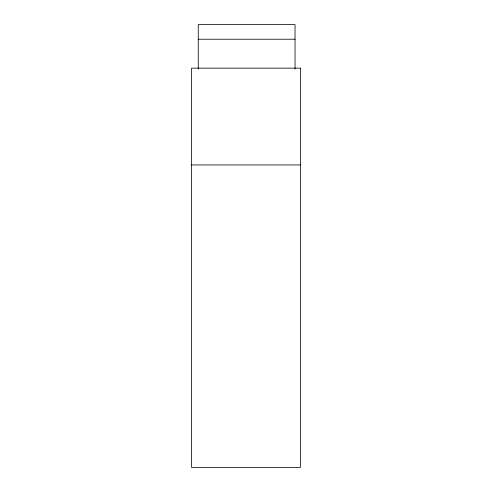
<?xml version="1.0" encoding="UTF-8"?>
<svg xmlns="http://www.w3.org/2000/svg" width="492" height="492" viewBox="0 0 492 492"><rect width="100%" height="100%" fill="white"/><g stroke="black" fill="none" stroke-linecap="round" stroke-linejoin="round"><path stroke-width="0.74" d="M198.258 39.219L295.046 39.219M191.554 164.937L300.446 164.937M295.046 69.009L295.046 24.6L198.258 24.6L198.258 69.009M300.446 68.148L191.554 68.148L191.554 467.4L300.446 467.4L300.446 68.148"/></g></svg>
